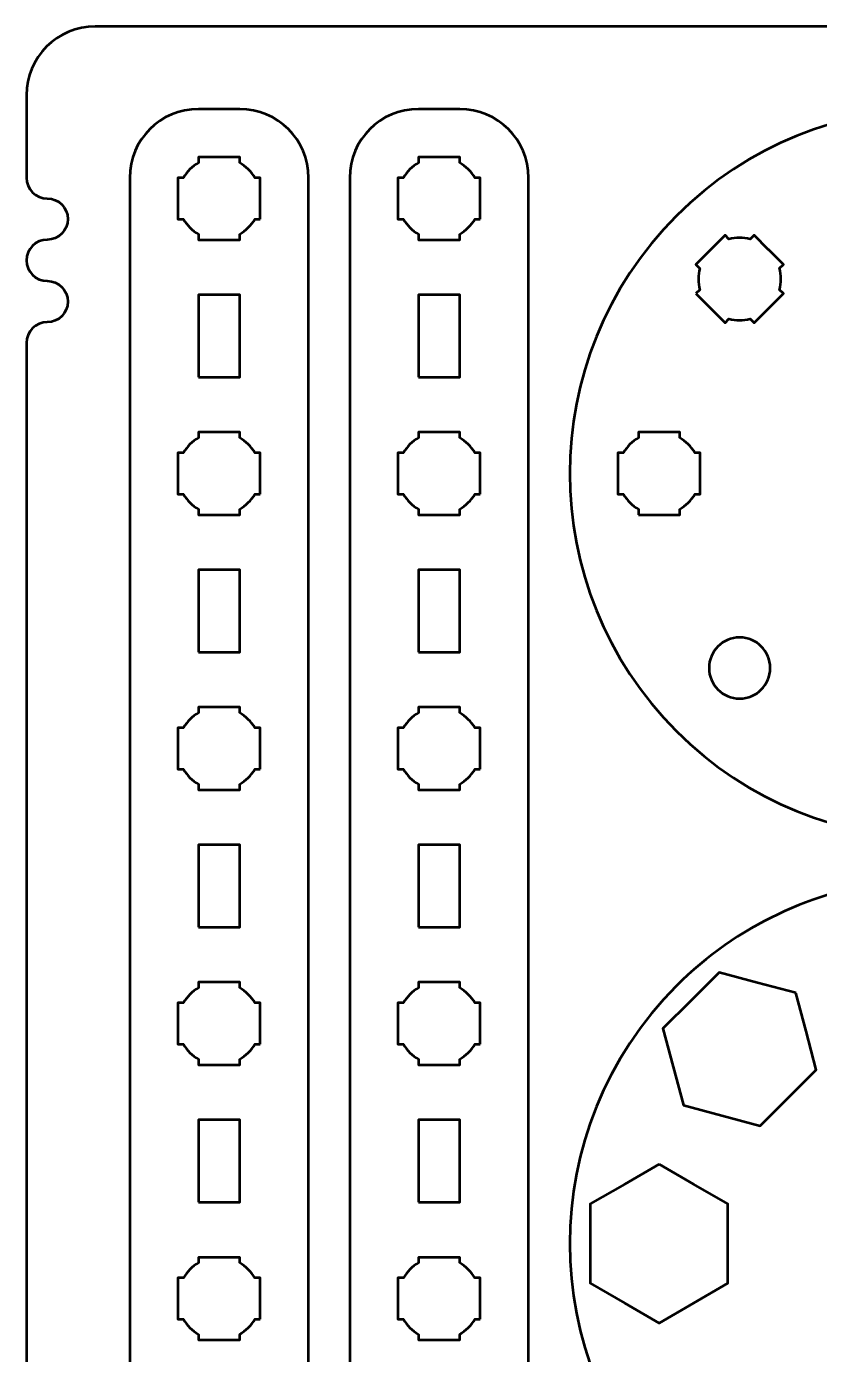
# Model space of a CAD drawing. Header units: centimetres. Extents: x -21 to 0, y -29.7 to 0.
# Drawn here: x -21 to -15.23, y -9.66 to 0 of the extents above; entities that cross this region are included whole.
import ezdxf

# ---------------------------------------------------------------- set-up
doc = ezdxf.new("R2010")
doc.units = ezdxf.units.CM
doc.header["$MEASUREMENT"] = 0
doc.layers.add('Layer 1', color=7, linetype='Continuous')

msp = doc.modelspace()

# ---------------------------------------------------------------- linework, layer by layer
at = {"layer": 'Layer 1', "color": 1, "lineweight": 53}
msp.add_open_spline([(-21.00003, -29.19995), (-21.00003, -29.19995), (-21.00003, -2.29992), (-21.00003, -2.29992), (-21.00003, -2.29992), (-21.00003, -2.21709), (-20.93286, -2.14992), (-20.85003, -2.14992), (-20.85003, -2.14992), (-20.7672, -2.14992), (-20.70003, -2.08275), (-20.70003, -1.99992), (-20.70003, -1.99992), (-20.70003, -1.91709), (-20.7672, -1.84992), (-20.85003, -1.84992), (-20.85003, -1.84992), (-20.93286, -1.84992), (-21.00003, -1.78275), (-21.00003, -1.69992), (-21.00003, -1.69992), (-21.00003, -1.61709), (-20.93286, -1.54992), (-20.85003, -1.54992), (-20.85003, -1.54992), (-20.7672, -1.54992), (-20.70003, -1.48275), (-20.70003, -1.39992), (-20.70003, -1.39992), (-20.70003, -1.31709), (-20.7672, -1.24992), (-20.85003, -1.24992), (-20.85003, -1.24992), (-20.93286, -1.24992), (-21.00003, -1.18275), (-21.00003, -1.09992), (-21.00003, -1.09992), (-21.00003, -1.09992), (-21.00003, -0.49992), (-21.00003, -0.49992), (-21.00003, -0.49992), (-21.00003, -0.22295), (-20.77694, 0.00004), (-20.49994, 0.00004), (-20.49994, 0.00004), (-20.49994, 0.00004), (-0.50008, 0.00004), (-0.50008, 0.00004), (-0.50008, 0.00004), (-0.22294, 0.00004), (0.00002, -0.22295), (0.00002, -0.49992), (0.00002, -0.49992), (0.00002, -0.49992), (0.00002, -29.19995), (0.00002, -29.19995), (0.00002, -29.19995), (0.00002, -29.47695), (-0.22294, -29.70004), (-0.50008, -29.70004), (-0.50008, -29.70004), (-0.50008, -29.70004), (-20.49994, -29.70004), (-20.49994, -29.70004), (-20.49994, -29.70004), (-20.77694, -29.70004), (-21.00003, -29.47695), (-21.00003, -29.19995)], degree=3, knots=[0, 0, 0, 0, 0.0588235, 0.0588235, 0.0588235, 0.0588235, 0.1176471, 0.1176471, 0.1176471, 0.1176471, 0.1764706, 0.1764706, 0.1764706, 0.1764706, 0.2352941, 0.2352941, 0.2352941, 0.2352941, 0.2941176, 0.2941176, 0.2941176, 0.2941176, 0.3529412, 0.3529412, 0.3529412, 0.3529412, 0.4117647, 0.4117647, 0.4117647, 0.4117647, 0.4705882, 0.4705882, 0.4705882, 0.4705882, 0.5294118, 0.5294118, 0.5294118, 0.5294118, 0.5882353, 0.5882353, 0.5882353, 0.5882353, 0.6470588, 0.6470588, 0.6470588, 0.6470588, 0.7058824, 0.7058824, 0.7058824, 0.7058824, 0.7647059, 0.7647059, 0.7647059, 0.7647059, 0.8235294, 0.8235294, 0.8235294, 0.8235294, 0.8823529, 0.8823529, 0.8823529, 0.8823529, 0.9411765, 0.9411765, 0.9411765, 0.9411765, 1, 1, 1, 1], dxfattribs=at)
at = {"layer": 'Layer 1', "color": 3, "lineweight": 53}
for points, knots in [([(-16.27383, -1.37613), (-15.23913, -0.34143), (-13.5609, -0.34143), (-12.52617, -1.37616), (-12.52617, -1.37616), (-11.49147, -2.41086), (-11.49147, -4.0891), (-12.52617, -5.1238), (-12.52617, -5.1238), (-13.5609, -6.15853), (-15.23913, -6.15853), (-16.27383, -5.12383), (-16.27383, -5.12383), (-17.30856, -4.0891), (-17.30856, -2.41086), (-16.27383, -1.37613)], [0, 0, 0, 0, 0.25, 0.25, 0.25, 0.25, 0.5, 0.5, 0.5, 0.5, 0.75, 0.75, 0.75, 0.75, 1, 1, 1, 1]), ([(-20.25007, -19.39972), (-20.25007, -19.39972), (-20.25007, -1.09979), (-20.25007, -1.09979), (-20.25007, -1.09979), (-20.25007, -0.82279), (-20.02698, -0.59969), (-19.74998, -0.59969), (-19.74998, -0.59969), (-19.74998, -0.59969), (-19.44997, -0.59969), (-19.44997, -0.59969), (-19.44997, -0.59969), (-19.17301, -0.59969), (-18.95005, -0.82279), (-18.95005, -1.09979), (-18.95005, -1.09979), (-18.95005, -1.09979), (-18.95005, -19.39972), (-18.95005, -19.39972), (-18.95005, -19.39972), (-18.95005, -19.67672), (-19.17301, -19.89981), (-19.44997, -19.89981), (-19.44997, -19.89981), (-19.44997, -19.89981), (-19.74998, -19.89981), (-19.74998, -19.89981), (-19.74998, -19.89981), (-20.02698, -19.89981), (-20.25007, -19.67672), (-20.25007, -19.39972)], [0, 0, 0, 0, 0.125, 0.125, 0.125, 0.125, 0.25, 0.25, 0.25, 0.25, 0.375, 0.375, 0.375, 0.375, 0.5, 0.5, 0.5, 0.5, 0.625, 0.625, 0.625, 0.625, 0.75, 0.75, 0.75, 0.75, 0.875, 0.875, 0.875, 0.875, 1, 1, 1, 1]), ([(-18.65007, -19.39972), (-18.65007, -19.39972), (-18.65007, -1.09979), (-18.65007, -1.09979), (-18.65007, -1.09979), (-18.65007, -0.82279), (-18.42698, -0.59969), (-18.14998, -0.59969), (-18.14998, -0.59969), (-18.14998, -0.59969), (-17.84997, -0.59969), (-17.84997, -0.59969), (-17.84997, -0.59969), (-17.57301, -0.59969), (-17.35005, -0.82279), (-17.35005, -1.09979), (-17.35005, -1.09979), (-17.35005, -1.09979), (-17.35005, -19.39972), (-17.35005, -19.39972), (-17.35005, -19.39972), (-17.35005, -19.67672), (-17.57301, -19.89981), (-17.84997, -19.89981), (-17.84997, -19.89981), (-17.84997, -19.89981), (-18.14998, -19.89981), (-18.14998, -19.89981), (-18.14998, -19.89981), (-18.42698, -19.89981), (-18.65007, -19.67672), (-18.65007, -19.39972)], [0, 0, 0, 0, 0.125, 0.125, 0.125, 0.125, 0.25, 0.25, 0.25, 0.25, 0.375, 0.375, 0.375, 0.375, 0.5, 0.5, 0.5, 0.5, 0.625, 0.625, 0.625, 0.625, 0.75, 0.75, 0.75, 0.75, 0.875, 0.875, 0.875, 0.875, 1, 1, 1, 1]), ([(-16.27379, -6.97608), (-15.83286, -6.53515), (-15.27506, -6.28229), (-14.69999, -6.21718), (-14.69999, -6.21718), (-14.69999, -6.21718), (-14.69999, -7.39992), (-14.69999, -7.39992), (-14.69999, -7.39992), (-14.69999, -7.39992), (-14.54998, -7.39992), (-14.54998, -7.39992), (-14.54998, -7.39992), (-14.54998, -7.39992), (-14.54998, -7.99986), (-14.54998, -7.99986), (-14.54998, -7.99986), (-14.54998, -7.99986), (-14.66999, -7.99986), (-14.66999, -7.99986), (-14.66999, -7.99986), (-14.66999, -7.99986), (-14.66999, -8.29986), (-14.66999, -8.29986), (-14.66999, -8.29986), (-14.66999, -8.29986), (-14.54998, -8.29986), (-14.54998, -8.29986), (-14.54998, -8.29986), (-14.54998, -8.29986), (-14.54998, -8.66485), (-14.54998, -8.66485), (-14.54998, -8.66485), (-14.54998, -8.66485), (-14.59658, -8.66485), (-14.59658, -8.66485), (-14.59658, -8.66485), (-14.64208, -8.71318), (-14.66998, -8.77826), (-14.66998, -8.84986), (-14.66998, -8.84986), (-14.66998, -8.92145), (-14.64208, -8.98653), (-14.5966, -9.03485), (-14.5966, -9.03485), (-14.5966, -9.03485), (-14.20336, -9.03485), (-14.20336, -9.03485), (-14.20336, -9.03485), (-14.15788, -8.98653), (-14.12998, -8.92145), (-14.12998, -8.84986), (-14.12998, -8.84986), (-14.12998, -8.77826), (-14.15788, -8.71318), (-14.20338, -8.66485), (-14.20338, -8.66485), (-14.20338, -8.66485), (-14.24998, -8.66485), (-14.24998, -8.66485), (-14.24998, -8.66485), (-14.24998, -8.66485), (-14.24998, -8.29986), (-14.24998, -8.29986), (-14.24998, -8.29986), (-14.24998, -8.29986), (-14.12999, -8.29986), (-14.12999, -8.29986), (-14.12999, -8.29986), (-14.12999, -8.29986), (-14.12999, -7.99986), (-14.12999, -7.99986), (-14.12999, -7.99986), (-14.12999, -7.99986), (-14.24998, -7.99986), (-14.24998, -7.99986), (-14.24998, -7.99986), (-14.24998, -7.99986), (-14.24998, -7.39992), (-14.24998, -7.39992), (-14.24998, -7.39992), (-14.24998, -7.39992), (-14.09999, -7.39992), (-14.09999, -7.39992), (-14.09999, -7.39992), (-14.09999, -7.39992), (-14.09999, -6.21716), (-14.09999, -6.21716), (-14.09999, -6.21716), (-13.52491, -6.28224), (-12.96709, -6.53515), (-12.52613, -6.97611), (-12.52613, -6.97611), (-11.49143, -8.01081), (-11.49143, -9.68905), (-12.52613, -10.72375), (-12.52613, -10.72375), (-13.56086, -11.75848), (-15.23909, -11.75848), (-16.27379, -10.72378), (-16.27379, -10.72378), (-17.30852, -9.68905), (-17.30852, -8.01081), (-16.27379, -6.97608)], [0, 0, 0, 0, 0.0384615, 0.0384615, 0.0384615, 0.0384615, 0.0769231, 0.0769231, 0.0769231, 0.0769231, 0.1153846, 0.1153846, 0.1153846, 0.1153846, 0.1538462, 0.1538462, 0.1538462, 0.1538462, 0.1923077, 0.1923077, 0.1923077, 0.1923077, 0.2307692, 0.2307692, 0.2307692, 0.2307692, 0.2692308, 0.2692308, 0.2692308, 0.2692308, 0.3076923, 0.3076923, 0.3076923, 0.3076923, 0.3461538, 0.3461538, 0.3461538, 0.3461538, 0.3846154, 0.3846154, 0.3846154, 0.3846154, 0.4230769, 0.4230769, 0.4230769, 0.4230769, 0.4615385, 0.4615385, 0.4615385, 0.4615385, 0.5, 0.5, 0.5, 0.5, 0.5384615, 0.5384615, 0.5384615, 0.5384615, 0.5769231, 0.5769231, 0.5769231, 0.5769231, 0.6153846, 0.6153846, 0.6153846, 0.6153846, 0.6538462, 0.6538462, 0.6538462, 0.6538462, 0.6923077, 0.6923077, 0.6923077, 0.6923077, 0.7307692, 0.7307692, 0.7307692, 0.7307692, 0.7692308, 0.7692308, 0.7692308, 0.7692308, 0.8076923, 0.8076923, 0.8076923, 0.8076923, 0.8461538, 0.8461538, 0.8461538, 0.8461538, 0.8846154, 0.8846154, 0.8846154, 0.8846154, 0.9230769, 0.9230769, 0.9230769, 0.9230769, 0.9615385, 0.9615385, 0.9615385, 0.9615385, 1, 1, 1, 1])]:
    msp.add_open_spline(points, degree=3, knots=knots, dxfattribs=at)
at = {"layer": 'Layer 1', "lineweight": 53}
for points, knots in [([(-19.30004, -1.39979), (-19.30004, -1.39979), (-19.34015, -1.39979), (-19.34015, -1.39979), (-19.34015, -1.39979), (-19.36647, -1.44541), (-19.4045, -1.4833), (-19.44997, -1.50961), (-19.44997, -1.50961), (-19.44997, -1.50961), (-19.44997, -1.54987), (-19.44997, -1.54987), (-19.44997, -1.54987), (-19.44997, -1.54987), (-19.60005, -1.54987), (-19.60005, -1.54987), (-19.60005, -1.54987), (-19.60005, -1.54987), (-19.74998, -1.54987), (-19.74998, -1.54987), (-19.74998, -1.54987), (-19.74998, -1.54987), (-19.74998, -1.50961), (-19.74998, -1.50961), (-19.74998, -1.50961), (-19.79559, -1.4833), (-19.83351, -1.44541), (-19.85983, -1.39979), (-19.85983, -1.39979), (-19.85983, -1.39979), (-19.90005, -1.39979), (-19.90005, -1.39979), (-19.90005, -1.39979), (-19.90005, -1.39979), (-19.90005, -1.24986), (-19.90005, -1.24986), (-19.90005, -1.24986), (-19.90005, -1.24986), (-19.90005, -1.09979), (-19.90005, -1.09979), (-19.90005, -1.09979), (-19.90005, -1.09979), (-19.85983, -1.09979), (-19.85983, -1.09979), (-19.85983, -1.09979), (-19.83351, -1.05432), (-19.79559, -1.01629), (-19.74998, -0.98997), (-19.74998, -0.98997), (-19.74998, -0.98997), (-19.74998, -0.94986), (-19.74998, -0.94986), (-19.74998, -0.94986), (-19.74998, -0.94986), (-19.60005, -0.94986), (-19.60005, -0.94986), (-19.60005, -0.94986), (-19.60005, -0.94986), (-19.44997, -0.94986), (-19.44997, -0.94986), (-19.44997, -0.94986), (-19.44997, -0.94986), (-19.44997, -0.98997), (-19.44997, -0.98997), (-19.44997, -0.98997), (-19.4045, -1.01629), (-19.36647, -1.05432), (-19.34015, -1.09979), (-19.34015, -1.09979), (-19.34015, -1.09979), (-19.30004, -1.09979), (-19.30004, -1.09979), (-19.30004, -1.09979), (-19.30004, -1.09979), (-19.30004, -1.24986), (-19.30004, -1.24986), (-19.30004, -1.24986), (-19.30004, -1.24986), (-19.30004, -1.39979), (-19.30004, -1.39979)], [0, 0, 0, 0, 0.05, 0.05, 0.05, 0.05, 0.1, 0.1, 0.1, 0.1, 0.15, 0.15, 0.15, 0.15, 0.2, 0.2, 0.2, 0.2, 0.25, 0.25, 0.25, 0.25, 0.3, 0.3, 0.3, 0.3, 0.35, 0.35, 0.35, 0.35, 0.4, 0.4, 0.4, 0.4, 0.45, 0.45, 0.45, 0.45, 0.5, 0.5, 0.5, 0.5, 0.55, 0.55, 0.55, 0.55, 0.6, 0.6, 0.6, 0.6, 0.65, 0.65, 0.65, 0.65, 0.7, 0.7, 0.7, 0.7, 0.75, 0.75, 0.75, 0.75, 0.8, 0.8, 0.8, 0.8, 0.85, 0.85, 0.85, 0.85, 0.9, 0.9, 0.9, 0.9, 0.95, 0.95, 0.95, 0.95, 1, 1, 1, 1]), ([(-17.70004, -1.39979), (-17.70004, -1.39979), (-17.74015, -1.39979), (-17.74015, -1.39979), (-17.74015, -1.39979), (-17.76647, -1.44541), (-17.8045, -1.4833), (-17.84997, -1.50961), (-17.84997, -1.50961), (-17.84997, -1.50961), (-17.84997, -1.54987), (-17.84997, -1.54987), (-17.84997, -1.54987), (-17.84997, -1.54987), (-18.00005, -1.54987), (-18.00005, -1.54987), (-18.00005, -1.54987), (-18.00005, -1.54987), (-18.14998, -1.54987), (-18.14998, -1.54987), (-18.14998, -1.54987), (-18.14998, -1.54987), (-18.14998, -1.50961), (-18.14998, -1.50961), (-18.14998, -1.50961), (-18.19559, -1.4833), (-18.23351, -1.44541), (-18.25983, -1.39979), (-18.25983, -1.39979), (-18.25983, -1.39979), (-18.30005, -1.39979), (-18.30005, -1.39979), (-18.30005, -1.39979), (-18.30005, -1.39979), (-18.30005, -1.24986), (-18.30005, -1.24986), (-18.30005, -1.24986), (-18.30005, -1.24986), (-18.30005, -1.09979), (-18.30005, -1.09979), (-18.30005, -1.09979), (-18.30005, -1.09979), (-18.25983, -1.09979), (-18.25983, -1.09979), (-18.25983, -1.09979), (-18.23351, -1.05432), (-18.19559, -1.01629), (-18.14998, -0.98997), (-18.14998, -0.98997), (-18.14998, -0.98997), (-18.14998, -0.94986), (-18.14998, -0.94986), (-18.14998, -0.94986), (-18.14998, -0.94986), (-18.00005, -0.94986), (-18.00005, -0.94986), (-18.00005, -0.94986), (-18.00005, -0.94986), (-17.84997, -0.94986), (-17.84997, -0.94986), (-17.84997, -0.94986), (-17.84997, -0.94986), (-17.84997, -0.98997), (-17.84997, -0.98997), (-17.84997, -0.98997), (-17.8045, -1.01629), (-17.76647, -1.05432), (-17.74015, -1.09979), (-17.74015, -1.09979), (-17.74015, -1.09979), (-17.70004, -1.09979), (-17.70004, -1.09979), (-17.70004, -1.09979), (-17.70004, -1.09979), (-17.70004, -1.24986), (-17.70004, -1.24986), (-17.70004, -1.24986), (-17.70004, -1.24986), (-17.70004, -1.39979), (-17.70004, -1.39979)], [0, 0, 0, 0, 0.05, 0.05, 0.05, 0.05, 0.1, 0.1, 0.1, 0.1, 0.15, 0.15, 0.15, 0.15, 0.2, 0.2, 0.2, 0.2, 0.25, 0.25, 0.25, 0.25, 0.3, 0.3, 0.3, 0.3, 0.35, 0.35, 0.35, 0.35, 0.4, 0.4, 0.4, 0.4, 0.45, 0.45, 0.45, 0.45, 0.5, 0.5, 0.5, 0.5, 0.55, 0.55, 0.55, 0.55, 0.6, 0.6, 0.6, 0.6, 0.65, 0.65, 0.65, 0.65, 0.7, 0.7, 0.7, 0.7, 0.75, 0.75, 0.75, 0.75, 0.8, 0.8, 0.8, 0.8, 0.85, 0.85, 0.85, 0.85, 0.9, 0.9, 0.9, 0.9, 0.95, 0.95, 0.95, 0.95, 1, 1, 1, 1]), ([(-16.13247, -1.94179), (-16.13247, -1.94179), (-16.10404, -1.91337), (-16.10404, -1.91337), (-16.10404, -1.91337), (-16.11761, -1.86256), (-16.11759, -1.8089), (-16.10403, -1.7581), (-16.10403, -1.7581), (-16.10403, -1.7581), (-16.13247, -1.72966), (-16.13247, -1.72966), (-16.13247, -1.72966), (-16.13247, -1.72966), (-15.92034, -1.51753), (-15.92034, -1.51753), (-15.92034, -1.51753), (-15.92034, -1.51753), (-15.89192, -1.54595), (-15.89192, -1.54595), (-15.89192, -1.54595), (-15.84111, -1.53237), (-15.78741, -1.53234), (-15.73657, -1.5459), (-15.73657, -1.5459), (-15.73657, -1.5459), (-15.70821, -1.51753), (-15.70821, -1.51753), (-15.70821, -1.51753), (-15.70821, -1.51753), (-15.60538, -1.62036), (-15.60538, -1.62036), (-15.60538, -1.62036), (-15.60538, -1.62036), (-15.60205, -1.6236), (-15.60205, -1.6236), (-15.60205, -1.6236), (-15.60205, -1.6236), (-15.59881, -1.62693), (-15.59881, -1.62693), (-15.59881, -1.62693), (-15.59881, -1.62693), (-15.49607, -1.72966), (-15.49607, -1.72966), (-15.49607, -1.72966), (-15.49607, -1.72966), (-15.52441, -1.758), (-15.52441, -1.758), (-15.52441, -1.758), (-15.51082, -1.80885), (-15.51081, -1.8626), (-15.5244, -1.91347), (-15.5244, -1.91347), (-15.5244, -1.91347), (-15.49607, -1.94179), (-15.49607, -1.94179), (-15.49607, -1.94179), (-15.49607, -1.94179), (-15.59739, -2.04311), (-15.59739, -2.04311), (-15.59739, -2.04311), (-15.59739, -2.04311), (-15.60205, -2.04788), (-15.60205, -2.04788), (-15.60205, -2.04788), (-15.60205, -2.04788), (-15.60683, -2.05255), (-15.60683, -2.05255), (-15.60683, -2.05255), (-15.60683, -2.05255), (-15.70821, -2.15393), (-15.70821, -2.15393), (-15.70821, -2.15393), (-15.70821, -2.15393), (-15.73656, -2.12557), (-15.73656, -2.12557), (-15.73656, -2.12557), (-15.7874, -2.13913), (-15.84112, -2.13913), (-15.89195, -2.12554), (-15.89195, -2.12554), (-15.89195, -2.12554), (-15.92034, -2.15393), (-15.92034, -2.15393), (-15.92034, -2.15393), (-15.92034, -2.15393), (-16.13247, -1.94179), (-16.13247, -1.94179)], [0, 0, 0, 0, 0.0454545, 0.0454545, 0.0454545, 0.0454545, 0.0909091, 0.0909091, 0.0909091, 0.0909091, 0.1363636, 0.1363636, 0.1363636, 0.1363636, 0.1818182, 0.1818182, 0.1818182, 0.1818182, 0.2272727, 0.2272727, 0.2272727, 0.2272727, 0.2727273, 0.2727273, 0.2727273, 0.2727273, 0.3181818, 0.3181818, 0.3181818, 0.3181818, 0.3636364, 0.3636364, 0.3636364, 0.3636364, 0.4090909, 0.4090909, 0.4090909, 0.4090909, 0.4545455, 0.4545455, 0.4545455, 0.4545455, 0.5, 0.5, 0.5, 0.5, 0.5454545, 0.5454545, 0.5454545, 0.5454545, 0.5909091, 0.5909091, 0.5909091, 0.5909091, 0.6363636, 0.6363636, 0.6363636, 0.6363636, 0.6818182, 0.6818182, 0.6818182, 0.6818182, 0.7272727, 0.7272727, 0.7272727, 0.7272727, 0.7727273, 0.7727273, 0.7727273, 0.7727273, 0.8181818, 0.8181818, 0.8181818, 0.8181818, 0.8636364, 0.8636364, 0.8636364, 0.8636364, 0.9090909, 0.9090909, 0.9090909, 0.9090909, 0.9545455, 0.9545455, 0.9545455, 0.9545455, 1, 1, 1, 1]), ([(-19.74998, -2.54978), (-19.74998, -2.54978), (-19.74998, -1.94977), (-19.74998, -1.94977), (-19.74998, -1.94977), (-19.74998, -1.94977), (-19.44997, -1.94977), (-19.44997, -1.94977), (-19.44997, -1.94977), (-19.44997, -1.94977), (-19.44997, -2.54978), (-19.44997, -2.54978), (-19.44997, -2.54978), (-19.44997, -2.54978), (-19.74998, -2.54978), (-19.74998, -2.54978)], [0, 0, 0, 0, 0.25, 0.25, 0.25, 0.25, 0.5, 0.5, 0.5, 0.5, 0.75, 0.75, 0.75, 0.75, 1, 1, 1, 1]), ([(-18.14998, -2.54978), (-18.14998, -2.54978), (-18.14998, -1.94977), (-18.14998, -1.94977), (-18.14998, -1.94977), (-18.14998, -1.94977), (-17.84997, -1.94977), (-17.84997, -1.94977), (-17.84997, -1.94977), (-17.84997, -1.94977), (-17.84997, -2.54978), (-17.84997, -2.54978), (-17.84997, -2.54978), (-17.84997, -2.54978), (-18.14998, -2.54978), (-18.14998, -2.54978)], [0, 0, 0, 0, 0.25, 0.25, 0.25, 0.25, 0.5, 0.5, 0.5, 0.5, 0.75, 0.75, 0.75, 0.75, 1, 1, 1, 1]), ([(-19.30004, -3.39973), (-19.30004, -3.39973), (-19.34015, -3.39973), (-19.34015, -3.39973), (-19.34015, -3.39973), (-19.36647, -3.44534), (-19.4045, -3.48326), (-19.44997, -3.50972), (-19.44997, -3.50972), (-19.44997, -3.50972), (-19.44997, -3.5498), (-19.44997, -3.5498), (-19.44997, -3.5498), (-19.44997, -3.5498), (-19.60005, -3.5498), (-19.60005, -3.5498), (-19.60005, -3.5498), (-19.60005, -3.5498), (-19.74998, -3.5498), (-19.74998, -3.5498), (-19.74998, -3.5498), (-19.74998, -3.5498), (-19.74998, -3.50972), (-19.74998, -3.50972), (-19.74998, -3.50972), (-19.79559, -3.48326), (-19.83351, -3.44534), (-19.85983, -3.39973), (-19.85983, -3.39973), (-19.85983, -3.39973), (-19.90005, -3.39973), (-19.90005, -3.39973), (-19.90005, -3.39973), (-19.90005, -3.39973), (-19.90005, -3.2498), (-19.90005, -3.2498), (-19.90005, -3.2498), (-19.90005, -3.2498), (-19.90005, -3.09972), (-19.90005, -3.09972), (-19.90005, -3.09972), (-19.90005, -3.09972), (-19.85983, -3.09972), (-19.85983, -3.09972), (-19.85983, -3.09972), (-19.83351, -3.05425), (-19.79559, -3.01636), (-19.74998, -2.9899), (-19.74998, -2.9899), (-19.74998, -2.9899), (-19.74998, -2.94979), (-19.74998, -2.94979), (-19.74998, -2.94979), (-19.74998, -2.94979), (-19.60005, -2.94979), (-19.60005, -2.94979), (-19.60005, -2.94979), (-19.60005, -2.94979), (-19.44997, -2.94979), (-19.44997, -2.94979), (-19.44997, -2.94979), (-19.44997, -2.94979), (-19.44997, -2.9899), (-19.44997, -2.9899), (-19.44997, -2.9899), (-19.4045, -3.01636), (-19.36647, -3.05425), (-19.34015, -3.09972), (-19.34015, -3.09972), (-19.34015, -3.09972), (-19.30004, -3.09972), (-19.30004, -3.09972), (-19.30004, -3.09972), (-19.30004, -3.09972), (-19.30004, -3.2498), (-19.30004, -3.2498), (-19.30004, -3.2498), (-19.30004, -3.2498), (-19.30004, -3.39973), (-19.30004, -3.39973)], [0, 0, 0, 0, 0.05, 0.05, 0.05, 0.05, 0.1, 0.1, 0.1, 0.1, 0.15, 0.15, 0.15, 0.15, 0.2, 0.2, 0.2, 0.2, 0.25, 0.25, 0.25, 0.25, 0.3, 0.3, 0.3, 0.3, 0.35, 0.35, 0.35, 0.35, 0.4, 0.4, 0.4, 0.4, 0.45, 0.45, 0.45, 0.45, 0.5, 0.5, 0.5, 0.5, 0.55, 0.55, 0.55, 0.55, 0.6, 0.6, 0.6, 0.6, 0.65, 0.65, 0.65, 0.65, 0.7, 0.7, 0.7, 0.7, 0.75, 0.75, 0.75, 0.75, 0.8, 0.8, 0.8, 0.8, 0.85, 0.85, 0.85, 0.85, 0.9, 0.9, 0.9, 0.9, 0.95, 0.95, 0.95, 0.95, 1, 1, 1, 1]), ([(-17.70004, -3.39973), (-17.70004, -3.39973), (-17.74015, -3.39973), (-17.74015, -3.39973), (-17.74015, -3.39973), (-17.76647, -3.44534), (-17.8045, -3.48326), (-17.84997, -3.50972), (-17.84997, -3.50972), (-17.84997, -3.50972), (-17.84997, -3.5498), (-17.84997, -3.5498), (-17.84997, -3.5498), (-17.84997, -3.5498), (-18.00005, -3.5498), (-18.00005, -3.5498), (-18.00005, -3.5498), (-18.00005, -3.5498), (-18.14998, -3.5498), (-18.14998, -3.5498), (-18.14998, -3.5498), (-18.14998, -3.5498), (-18.14998, -3.50972), (-18.14998, -3.50972), (-18.14998, -3.50972), (-18.19559, -3.48326), (-18.23351, -3.44534), (-18.25983, -3.39973), (-18.25983, -3.39973), (-18.25983, -3.39973), (-18.30005, -3.39973), (-18.30005, -3.39973), (-18.30005, -3.39973), (-18.30005, -3.39973), (-18.30005, -3.2498), (-18.30005, -3.2498), (-18.30005, -3.2498), (-18.30005, -3.2498), (-18.30005, -3.09972), (-18.30005, -3.09972), (-18.30005, -3.09972), (-18.30005, -3.09972), (-18.25983, -3.09972), (-18.25983, -3.09972), (-18.25983, -3.09972), (-18.23351, -3.05425), (-18.19559, -3.01636), (-18.14998, -2.9899), (-18.14998, -2.9899), (-18.14998, -2.9899), (-18.14998, -2.94979), (-18.14998, -2.94979), (-18.14998, -2.94979), (-18.14998, -2.94979), (-18.00005, -2.94979), (-18.00005, -2.94979), (-18.00005, -2.94979), (-18.00005, -2.94979), (-17.84997, -2.94979), (-17.84997, -2.94979), (-17.84997, -2.94979), (-17.84997, -2.94979), (-17.84997, -2.9899), (-17.84997, -2.9899), (-17.84997, -2.9899), (-17.8045, -3.01636), (-17.76647, -3.05425), (-17.74015, -3.09972), (-17.74015, -3.09972), (-17.74015, -3.09972), (-17.70004, -3.09972), (-17.70004, -3.09972), (-17.70004, -3.09972), (-17.70004, -3.09972), (-17.70004, -3.2498), (-17.70004, -3.2498), (-17.70004, -3.2498), (-17.70004, -3.2498), (-17.70004, -3.39973), (-17.70004, -3.39973)], [0, 0, 0, 0, 0.05, 0.05, 0.05, 0.05, 0.1, 0.1, 0.1, 0.1, 0.15, 0.15, 0.15, 0.15, 0.2, 0.2, 0.2, 0.2, 0.25, 0.25, 0.25, 0.25, 0.3, 0.3, 0.3, 0.3, 0.35, 0.35, 0.35, 0.35, 0.4, 0.4, 0.4, 0.4, 0.45, 0.45, 0.45, 0.45, 0.5, 0.5, 0.5, 0.5, 0.55, 0.55, 0.55, 0.55, 0.6, 0.6, 0.6, 0.6, 0.65, 0.65, 0.65, 0.65, 0.7, 0.7, 0.7, 0.7, 0.75, 0.75, 0.75, 0.75, 0.8, 0.8, 0.8, 0.8, 0.85, 0.85, 0.85, 0.85, 0.9, 0.9, 0.9, 0.9, 0.95, 0.95, 0.95, 0.95, 1, 1, 1, 1]), ([(-16.55006, -3.54994), (-16.55006, -3.54994), (-16.55006, -3.50974), (-16.55006, -3.50974), (-16.55006, -3.50974), (-16.59558, -3.48341), (-16.63351, -3.44545), (-16.65984, -3.39994), (-16.65984, -3.39994), (-16.65984, -3.39994), (-16.70006, -3.39994), (-16.70006, -3.39994), (-16.70006, -3.39994), (-16.70006, -3.39994), (-16.70006, -3.09994), (-16.70006, -3.09994), (-16.70006, -3.09994), (-16.70006, -3.09994), (-16.65987, -3.09994), (-16.65987, -3.09994), (-16.65987, -3.09994), (-16.63354, -3.05441), (-16.59559, -3.01642), (-16.55006, -2.99006), (-16.55006, -2.99006), (-16.55006, -2.99006), (-16.55006, -2.94994), (-16.55006, -2.94994), (-16.55006, -2.94994), (-16.55006, -2.94994), (-16.40464, -2.94994), (-16.40464, -2.94994), (-16.40464, -2.94994), (-16.40464, -2.94994), (-16.39999, -2.94988), (-16.39999, -2.94988), (-16.39999, -2.94988), (-16.39999, -2.94988), (-16.39535, -2.94994), (-16.39535, -2.94994), (-16.39535, -2.94994), (-16.39535, -2.94994), (-16.25006, -2.94994), (-16.25006, -2.94994), (-16.25006, -2.94994), (-16.25006, -2.94994), (-16.25006, -2.99001), (-16.25006, -2.99001), (-16.25006, -2.99001), (-16.20449, -3.01636), (-16.16648, -3.05436), (-16.14012, -3.09994), (-16.14012, -3.09994), (-16.14012, -3.09994), (-16.10006, -3.09994), (-16.10006, -3.09994), (-16.10006, -3.09994), (-16.10006, -3.09994), (-16.10006, -3.24322), (-16.10006, -3.24322), (-16.10006, -3.24322), (-16.10006, -3.24322), (-16.09998, -3.24989), (-16.09998, -3.24989), (-16.09998, -3.24989), (-16.09998, -3.24989), (-16.10006, -3.25657), (-16.10006, -3.25657), (-16.10006, -3.25657), (-16.10006, -3.25657), (-16.10006, -3.39994), (-16.10006, -3.39994), (-16.10006, -3.39994), (-16.10006, -3.39994), (-16.14016, -3.39994), (-16.14016, -3.39994), (-16.14016, -3.39994), (-16.16652, -3.44548), (-16.20451, -3.48346), (-16.25006, -3.50979), (-16.25006, -3.50979), (-16.25006, -3.50979), (-16.25006, -3.54994), (-16.25006, -3.54994), (-16.25006, -3.54994), (-16.25006, -3.54994), (-16.55006, -3.54994), (-16.55006, -3.54994)], [0, 0, 0, 0, 0.0454545, 0.0454545, 0.0454545, 0.0454545, 0.0909091, 0.0909091, 0.0909091, 0.0909091, 0.1363636, 0.1363636, 0.1363636, 0.1363636, 0.1818182, 0.1818182, 0.1818182, 0.1818182, 0.2272727, 0.2272727, 0.2272727, 0.2272727, 0.2727273, 0.2727273, 0.2727273, 0.2727273, 0.3181818, 0.3181818, 0.3181818, 0.3181818, 0.3636364, 0.3636364, 0.3636364, 0.3636364, 0.4090909, 0.4090909, 0.4090909, 0.4090909, 0.4545455, 0.4545455, 0.4545455, 0.4545455, 0.5, 0.5, 0.5, 0.5, 0.5454545, 0.5454545, 0.5454545, 0.5454545, 0.5909091, 0.5909091, 0.5909091, 0.5909091, 0.6363636, 0.6363636, 0.6363636, 0.6363636, 0.6818182, 0.6818182, 0.6818182, 0.6818182, 0.7272727, 0.7272727, 0.7272727, 0.7272727, 0.7727273, 0.7727273, 0.7727273, 0.7727273, 0.8181818, 0.8181818, 0.8181818, 0.8181818, 0.8636364, 0.8636364, 0.8636364, 0.8636364, 0.9090909, 0.9090909, 0.9090909, 0.9090909, 0.9545455, 0.9545455, 0.9545455, 0.9545455, 1, 1, 1, 1]), ([(-19.74998, -4.54971), (-19.74998, -4.54971), (-19.74998, -3.94971), (-19.74998, -3.94971), (-19.74998, -3.94971), (-19.74998, -3.94971), (-19.44997, -3.94971), (-19.44997, -3.94971), (-19.44997, -3.94971), (-19.44997, -3.94971), (-19.44997, -4.54971), (-19.44997, -4.54971), (-19.44997, -4.54971), (-19.44997, -4.54971), (-19.74998, -4.54971), (-19.74998, -4.54971)], [0, 0, 0, 0, 0.25, 0.25, 0.25, 0.25, 0.5, 0.5, 0.5, 0.5, 0.75, 0.75, 0.75, 0.75, 1, 1, 1, 1]), ([(-18.14998, -4.54971), (-18.14998, -4.54971), (-18.14998, -3.94971), (-18.14998, -3.94971), (-18.14998, -3.94971), (-18.14998, -3.94971), (-17.84997, -3.94971), (-17.84997, -3.94971), (-17.84997, -3.94971), (-17.84997, -3.94971), (-17.84997, -4.54971), (-17.84997, -4.54971), (-17.84997, -4.54971), (-17.84997, -4.54971), (-18.14998, -4.54971), (-18.14998, -4.54971)], [0, 0, 0, 0, 0.25, 0.25, 0.25, 0.25, 0.5, 0.5, 0.5, 0.5, 0.75, 0.75, 0.75, 0.75, 1, 1, 1, 1]), ([(-15.81425, -4.44167), (-15.69138, -4.44167), (-15.59175, -4.54131), (-15.59175, -4.66418), (-15.59175, -4.66418), (-15.59175, -4.78704), (-15.69138, -4.88668), (-15.81425, -4.88668), (-15.81425, -4.88668), (-15.93711, -4.88668), (-16.03675, -4.78704), (-16.03675, -4.66418), (-16.03675, -4.66418), (-16.03675, -4.54131), (-15.93711, -4.44167), (-15.81425, -4.44167)], [0, 0, 0, 0, 0.25, 0.25, 0.25, 0.25, 0.5, 0.5, 0.5, 0.5, 0.75, 0.75, 0.75, 0.75, 1, 1, 1, 1]), ([(-19.30004, -5.39984), (-19.30004, -5.39984), (-19.34015, -5.39984), (-19.34015, -5.39984), (-19.34015, -5.39984), (-19.36647, -5.44531), (-19.4045, -5.48334), (-19.44997, -5.50965), (-19.44997, -5.50965), (-19.44997, -5.50965), (-19.44997, -5.54977), (-19.44997, -5.54977), (-19.44997, -5.54977), (-19.44997, -5.54977), (-19.60005, -5.54977), (-19.60005, -5.54977), (-19.60005, -5.54977), (-19.60005, -5.54977), (-19.74998, -5.54977), (-19.74998, -5.54977), (-19.74998, -5.54977), (-19.74998, -5.54977), (-19.74998, -5.50965), (-19.74998, -5.50965), (-19.74998, -5.50965), (-19.79559, -5.48334), (-19.83351, -5.44531), (-19.85983, -5.39984), (-19.85983, -5.39984), (-19.85983, -5.39984), (-19.90005, -5.39984), (-19.90005, -5.39984), (-19.90005, -5.39984), (-19.90005, -5.39984), (-19.90005, -5.24976), (-19.90005, -5.24976), (-19.90005, -5.24976), (-19.90005, -5.24976), (-19.90005, -5.09983), (-19.90005, -5.09983), (-19.90005, -5.09983), (-19.90005, -5.09983), (-19.85983, -5.09983), (-19.85983, -5.09983), (-19.85983, -5.09983), (-19.83351, -5.05422), (-19.79559, -5.01633), (-19.74998, -4.98998), (-19.74998, -4.98998), (-19.74998, -4.98998), (-19.74998, -4.94976), (-19.74998, -4.94976), (-19.74998, -4.94976), (-19.74998, -4.94976), (-19.60005, -4.94976), (-19.60005, -4.94976), (-19.60005, -4.94976), (-19.60005, -4.94976), (-19.44997, -4.94976), (-19.44997, -4.94976), (-19.44997, -4.94976), (-19.44997, -4.94976), (-19.44997, -4.98998), (-19.44997, -4.98998), (-19.44997, -4.98998), (-19.4045, -5.01633), (-19.36647, -5.05422), (-19.34015, -5.09983), (-19.34015, -5.09983), (-19.34015, -5.09983), (-19.30004, -5.09983), (-19.30004, -5.09983), (-19.30004, -5.09983), (-19.30004, -5.09983), (-19.30004, -5.24976), (-19.30004, -5.24976), (-19.30004, -5.24976), (-19.30004, -5.24976), (-19.30004, -5.39984), (-19.30004, -5.39984)], [0, 0, 0, 0, 0.05, 0.05, 0.05, 0.05, 0.1, 0.1, 0.1, 0.1, 0.15, 0.15, 0.15, 0.15, 0.2, 0.2, 0.2, 0.2, 0.25, 0.25, 0.25, 0.25, 0.3, 0.3, 0.3, 0.3, 0.35, 0.35, 0.35, 0.35, 0.4, 0.4, 0.4, 0.4, 0.45, 0.45, 0.45, 0.45, 0.5, 0.5, 0.5, 0.5, 0.55, 0.55, 0.55, 0.55, 0.6, 0.6, 0.6, 0.6, 0.65, 0.65, 0.65, 0.65, 0.7, 0.7, 0.7, 0.7, 0.75, 0.75, 0.75, 0.75, 0.8, 0.8, 0.8, 0.8, 0.85, 0.85, 0.85, 0.85, 0.9, 0.9, 0.9, 0.9, 0.95, 0.95, 0.95, 0.95, 1, 1, 1, 1]), ([(-17.70004, -5.39984), (-17.70004, -5.39984), (-17.74015, -5.39984), (-17.74015, -5.39984), (-17.74015, -5.39984), (-17.76647, -5.44531), (-17.8045, -5.48334), (-17.84997, -5.50965), (-17.84997, -5.50965), (-17.84997, -5.50965), (-17.84997, -5.54977), (-17.84997, -5.54977), (-17.84997, -5.54977), (-17.84997, -5.54977), (-18.00005, -5.54977), (-18.00005, -5.54977), (-18.00005, -5.54977), (-18.00005, -5.54977), (-18.14998, -5.54977), (-18.14998, -5.54977), (-18.14998, -5.54977), (-18.14998, -5.54977), (-18.14998, -5.50965), (-18.14998, -5.50965), (-18.14998, -5.50965), (-18.19559, -5.48334), (-18.23351, -5.44531), (-18.25983, -5.39984), (-18.25983, -5.39984), (-18.25983, -5.39984), (-18.30005, -5.39984), (-18.30005, -5.39984), (-18.30005, -5.39984), (-18.30005, -5.39984), (-18.30005, -5.24976), (-18.30005, -5.24976), (-18.30005, -5.24976), (-18.30005, -5.24976), (-18.30005, -5.09983), (-18.30005, -5.09983), (-18.30005, -5.09983), (-18.30005, -5.09983), (-18.25983, -5.09983), (-18.25983, -5.09983), (-18.25983, -5.09983), (-18.23351, -5.05422), (-18.19559, -5.01633), (-18.14998, -4.98998), (-18.14998, -4.98998), (-18.14998, -4.98998), (-18.14998, -4.94976), (-18.14998, -4.94976), (-18.14998, -4.94976), (-18.14998, -4.94976), (-18.00005, -4.94976), (-18.00005, -4.94976), (-18.00005, -4.94976), (-18.00005, -4.94976), (-17.84997, -4.94976), (-17.84997, -4.94976), (-17.84997, -4.94976), (-17.84997, -4.94976), (-17.84997, -4.98998), (-17.84997, -4.98998), (-17.84997, -4.98998), (-17.8045, -5.01633), (-17.76647, -5.05422), (-17.74015, -5.09983), (-17.74015, -5.09983), (-17.74015, -5.09983), (-17.70004, -5.09983), (-17.70004, -5.09983), (-17.70004, -5.09983), (-17.70004, -5.09983), (-17.70004, -5.24976), (-17.70004, -5.24976), (-17.70004, -5.24976), (-17.70004, -5.24976), (-17.70004, -5.39984), (-17.70004, -5.39984)], [0, 0, 0, 0, 0.05, 0.05, 0.05, 0.05, 0.1, 0.1, 0.1, 0.1, 0.15, 0.15, 0.15, 0.15, 0.2, 0.2, 0.2, 0.2, 0.25, 0.25, 0.25, 0.25, 0.3, 0.3, 0.3, 0.3, 0.35, 0.35, 0.35, 0.35, 0.4, 0.4, 0.4, 0.4, 0.45, 0.45, 0.45, 0.45, 0.5, 0.5, 0.5, 0.5, 0.55, 0.55, 0.55, 0.55, 0.6, 0.6, 0.6, 0.6, 0.65, 0.65, 0.65, 0.65, 0.7, 0.7, 0.7, 0.7, 0.75, 0.75, 0.75, 0.75, 0.8, 0.8, 0.8, 0.8, 0.85, 0.85, 0.85, 0.85, 0.9, 0.9, 0.9, 0.9, 0.95, 0.95, 0.95, 0.95, 1, 1, 1, 1]), ([(-19.74998, -6.54979), (-19.74998, -6.54979), (-19.74998, -5.94978), (-19.74998, -5.94978), (-19.74998, -5.94978), (-19.74998, -5.94978), (-19.44997, -5.94978), (-19.44997, -5.94978), (-19.44997, -5.94978), (-19.44997, -5.94978), (-19.44997, -6.54979), (-19.44997, -6.54979), (-19.44997, -6.54979), (-19.44997, -6.54979), (-19.74998, -6.54979), (-19.74998, -6.54979)], [0, 0, 0, 0, 0.25, 0.25, 0.25, 0.25, 0.5, 0.5, 0.5, 0.5, 0.75, 0.75, 0.75, 0.75, 1, 1, 1, 1]), ([(-18.14998, -6.54979), (-18.14998, -6.54979), (-18.14998, -5.94978), (-18.14998, -5.94978), (-18.14998, -5.94978), (-18.14998, -5.94978), (-17.84997, -5.94978), (-17.84997, -5.94978), (-17.84997, -5.94978), (-17.84997, -5.94978), (-17.84997, -6.54979), (-17.84997, -6.54979), (-17.84997, -6.54979), (-17.84997, -6.54979), (-18.14998, -6.54979), (-18.14998, -6.54979)], [0, 0, 0, 0, 0.25, 0.25, 0.25, 0.25, 0.5, 0.5, 0.5, 0.5, 0.75, 0.75, 0.75, 0.75, 1, 1, 1, 1]), ([(-19.30004, -7.39977), (-19.30004, -7.39977), (-19.34015, -7.39977), (-19.34015, -7.39977), (-19.34015, -7.39977), (-19.36647, -7.44538), (-19.4045, -7.48327), (-19.44997, -7.50959), (-19.44997, -7.50959), (-19.44997, -7.50959), (-19.44997, -7.54984), (-19.44997, -7.54984), (-19.44997, -7.54984), (-19.44997, -7.54984), (-19.60005, -7.54984), (-19.60005, -7.54984), (-19.60005, -7.54984), (-19.60005, -7.54984), (-19.74998, -7.54984), (-19.74998, -7.54984), (-19.74998, -7.54984), (-19.74998, -7.54984), (-19.74998, -7.50959), (-19.74998, -7.50959), (-19.74998, -7.50959), (-19.79559, -7.48327), (-19.83351, -7.44538), (-19.85983, -7.39977), (-19.85983, -7.39977), (-19.85983, -7.39977), (-19.90005, -7.39977), (-19.90005, -7.39977), (-19.90005, -7.39977), (-19.90005, -7.39977), (-19.90005, -7.24984), (-19.90005, -7.24984), (-19.90005, -7.24984), (-19.90005, -7.24984), (-19.90005, -7.09977), (-19.90005, -7.09977), (-19.90005, -7.09977), (-19.90005, -7.09977), (-19.85983, -7.09977), (-19.85983, -7.09977), (-19.85983, -7.09977), (-19.83351, -7.05429), (-19.79559, -7.01626), (-19.74998, -6.98995), (-19.74998, -6.98995), (-19.74998, -6.98995), (-19.74998, -6.94983), (-19.74998, -6.94983), (-19.74998, -6.94983), (-19.74998, -6.94983), (-19.60005, -6.94983), (-19.60005, -6.94983), (-19.60005, -6.94983), (-19.60005, -6.94983), (-19.44997, -6.94983), (-19.44997, -6.94983), (-19.44997, -6.94983), (-19.44997, -6.94983), (-19.44997, -6.98995), (-19.44997, -6.98995), (-19.44997, -6.98995), (-19.4045, -7.01626), (-19.36647, -7.05429), (-19.34015, -7.09977), (-19.34015, -7.09977), (-19.34015, -7.09977), (-19.30004, -7.09977), (-19.30004, -7.09977), (-19.30004, -7.09977), (-19.30004, -7.09977), (-19.30004, -7.24984), (-19.30004, -7.24984), (-19.30004, -7.24984), (-19.30004, -7.24984), (-19.30004, -7.39977), (-19.30004, -7.39977)], [0, 0, 0, 0, 0.05, 0.05, 0.05, 0.05, 0.1, 0.1, 0.1, 0.1, 0.15, 0.15, 0.15, 0.15, 0.2, 0.2, 0.2, 0.2, 0.25, 0.25, 0.25, 0.25, 0.3, 0.3, 0.3, 0.3, 0.35, 0.35, 0.35, 0.35, 0.4, 0.4, 0.4, 0.4, 0.45, 0.45, 0.45, 0.45, 0.5, 0.5, 0.5, 0.5, 0.55, 0.55, 0.55, 0.55, 0.6, 0.6, 0.6, 0.6, 0.65, 0.65, 0.65, 0.65, 0.7, 0.7, 0.7, 0.7, 0.75, 0.75, 0.75, 0.75, 0.8, 0.8, 0.8, 0.8, 0.85, 0.85, 0.85, 0.85, 0.9, 0.9, 0.9, 0.9, 0.95, 0.95, 0.95, 0.95, 1, 1, 1, 1]), ([(-17.70004, -7.39977), (-17.70004, -7.39977), (-17.74015, -7.39977), (-17.74015, -7.39977), (-17.74015, -7.39977), (-17.76647, -7.44538), (-17.8045, -7.48327), (-17.84997, -7.50959), (-17.84997, -7.50959), (-17.84997, -7.50959), (-17.84997, -7.54984), (-17.84997, -7.54984), (-17.84997, -7.54984), (-17.84997, -7.54984), (-18.00005, -7.54984), (-18.00005, -7.54984), (-18.00005, -7.54984), (-18.00005, -7.54984), (-18.14998, -7.54984), (-18.14998, -7.54984), (-18.14998, -7.54984), (-18.14998, -7.54984), (-18.14998, -7.50959), (-18.14998, -7.50959), (-18.14998, -7.50959), (-18.19559, -7.48327), (-18.23351, -7.44538), (-18.25983, -7.39977), (-18.25983, -7.39977), (-18.25983, -7.39977), (-18.30005, -7.39977), (-18.30005, -7.39977), (-18.30005, -7.39977), (-18.30005, -7.39977), (-18.30005, -7.24984), (-18.30005, -7.24984), (-18.30005, -7.24984), (-18.30005, -7.24984), (-18.30005, -7.09977), (-18.30005, -7.09977), (-18.30005, -7.09977), (-18.30005, -7.09977), (-18.25983, -7.09977), (-18.25983, -7.09977), (-18.25983, -7.09977), (-18.23351, -7.05429), (-18.19559, -7.01626), (-18.14998, -6.98995), (-18.14998, -6.98995), (-18.14998, -6.98995), (-18.14998, -6.94983), (-18.14998, -6.94983), (-18.14998, -6.94983), (-18.14998, -6.94983), (-18.00005, -6.94983), (-18.00005, -6.94983), (-18.00005, -6.94983), (-18.00005, -6.94983), (-17.84997, -6.94983), (-17.84997, -6.94983), (-17.84997, -6.94983), (-17.84997, -6.94983), (-17.84997, -6.98995), (-17.84997, -6.98995), (-17.84997, -6.98995), (-17.8045, -7.01626), (-17.76647, -7.05429), (-17.74015, -7.09977), (-17.74015, -7.09977), (-17.74015, -7.09977), (-17.70004, -7.09977), (-17.70004, -7.09977), (-17.70004, -7.09977), (-17.70004, -7.09977), (-17.70004, -7.24984), (-17.70004, -7.24984), (-17.70004, -7.24984), (-17.70004, -7.24984), (-17.70004, -7.39977), (-17.70004, -7.39977)], [0, 0, 0, 0, 0.05, 0.05, 0.05, 0.05, 0.1, 0.1, 0.1, 0.1, 0.15, 0.15, 0.15, 0.15, 0.2, 0.2, 0.2, 0.2, 0.25, 0.25, 0.25, 0.25, 0.3, 0.3, 0.3, 0.3, 0.35, 0.35, 0.35, 0.35, 0.4, 0.4, 0.4, 0.4, 0.45, 0.45, 0.45, 0.45, 0.5, 0.5, 0.5, 0.5, 0.55, 0.55, 0.55, 0.55, 0.6, 0.6, 0.6, 0.6, 0.65, 0.65, 0.65, 0.65, 0.7, 0.7, 0.7, 0.7, 0.75, 0.75, 0.75, 0.75, 0.8, 0.8, 0.8, 0.8, 0.85, 0.85, 0.85, 0.85, 0.9, 0.9, 0.9, 0.9, 0.95, 0.95, 0.95, 0.95, 1, 1, 1, 1]), ([(-15.40595, -7.02746), (-15.40595, -7.02746), (-15.33124, -7.3063), (-15.33124, -7.3063), (-15.33124, -7.3063), (-15.33124, -7.3063), (-15.25652, -7.58514), (-15.25652, -7.58514), (-15.25652, -7.58514), (-15.25652, -7.58514), (-15.46065, -7.78926), (-15.46065, -7.78926), (-15.46065, -7.78926), (-15.46065, -7.78926), (-15.66477, -7.99339), (-15.66477, -7.99339), (-15.66477, -7.99339), (-15.66477, -7.99339), (-15.94361, -7.91867), (-15.94361, -7.91867), (-15.94361, -7.91867), (-15.94361, -7.91867), (-16.22245, -7.84396), (-16.22245, -7.84396), (-16.22245, -7.84396), (-16.22245, -7.84396), (-16.29716, -7.56512), (-16.29716, -7.56512), (-16.29716, -7.56512), (-16.29716, -7.56512), (-16.37188, -7.28628), (-16.37188, -7.28628), (-16.37188, -7.28628), (-16.37188, -7.28628), (-16.16775, -7.08216), (-16.16775, -7.08216), (-16.16775, -7.08216), (-16.16775, -7.08216), (-15.96363, -6.87803), (-15.96363, -6.87803), (-15.96363, -6.87803), (-15.96363, -6.87803), (-15.68479, -6.95275), (-15.68479, -6.95275), (-15.68479, -6.95275), (-15.68479, -6.95275), (-15.40595, -7.02746), (-15.40595, -7.02746)], [0, 0, 0, 0, 0.0833333, 0.0833333, 0.0833333, 0.0833333, 0.1666667, 0.1666667, 0.1666667, 0.1666667, 0.25, 0.25, 0.25, 0.25, 0.3333333, 0.3333333, 0.3333333, 0.3333333, 0.4166667, 0.4166667, 0.4166667, 0.4166667, 0.5, 0.5, 0.5, 0.5, 0.5833333, 0.5833333, 0.5833333, 0.5833333, 0.6666667, 0.6666667, 0.6666667, 0.6666667, 0.75, 0.75, 0.75, 0.75, 0.8333333, 0.8333333, 0.8333333, 0.8333333, 0.9166667, 0.9166667, 0.9166667, 0.9166667, 1, 1, 1, 1]), ([(-19.74998, -8.54975), (-19.74998, -8.54975), (-19.74998, -7.94975), (-19.74998, -7.94975), (-19.74998, -7.94975), (-19.74998, -7.94975), (-19.44997, -7.94975), (-19.44997, -7.94975), (-19.44997, -7.94975), (-19.44997, -7.94975), (-19.44997, -8.54975), (-19.44997, -8.54975), (-19.44997, -8.54975), (-19.44997, -8.54975), (-19.74998, -8.54975), (-19.74998, -8.54975)], [0, 0, 0, 0, 0.25, 0.25, 0.25, 0.25, 0.5, 0.5, 0.5, 0.5, 0.75, 0.75, 0.75, 0.75, 1, 1, 1, 1]), ([(-18.14998, -8.54975), (-18.14998, -8.54975), (-18.14998, -7.94975), (-18.14998, -7.94975), (-18.14998, -7.94975), (-18.14998, -7.94975), (-17.84997, -7.94975), (-17.84997, -7.94975), (-17.84997, -7.94975), (-17.84997, -7.94975), (-17.84997, -8.54975), (-17.84997, -8.54975), (-17.84997, -8.54975), (-17.84997, -8.54975), (-18.14998, -8.54975), (-18.14998, -8.54975)], [0, 0, 0, 0, 0.25, 0.25, 0.25, 0.25, 0.5, 0.5, 0.5, 0.5, 0.75, 0.75, 0.75, 0.75, 1, 1, 1, 1]), ([(-16.39999, -8.27257), (-16.39999, -8.27257), (-16.14999, -8.41691), (-16.14999, -8.41691), (-16.14999, -8.41691), (-16.14999, -8.41691), (-15.89999, -8.56125), (-15.89999, -8.56125), (-15.89999, -8.56125), (-15.89999, -8.56125), (-15.89999, -8.84992), (-15.89999, -8.84992), (-15.89999, -8.84992), (-15.89999, -8.84992), (-15.89999, -9.1386), (-15.89999, -9.1386), (-15.89999, -9.1386), (-15.89999, -9.1386), (-16.14999, -9.28294), (-16.14999, -9.28294), (-16.14999, -9.28294), (-16.14999, -9.28294), (-16.39999, -9.42727), (-16.39999, -9.42727), (-16.39999, -9.42727), (-16.39999, -9.42727), (-16.64998, -9.28294), (-16.64998, -9.28294), (-16.64998, -9.28294), (-16.64998, -9.28294), (-16.89999, -9.1386), (-16.89999, -9.1386), (-16.89999, -9.1386), (-16.89999, -9.1386), (-16.89999, -8.84992), (-16.89999, -8.84992), (-16.89999, -8.84992), (-16.89999, -8.84992), (-16.89999, -8.56125), (-16.89999, -8.56125), (-16.89999, -8.56125), (-16.89999, -8.56125), (-16.64998, -8.41691), (-16.64998, -8.41691), (-16.64998, -8.41691), (-16.64998, -8.41691), (-16.39999, -8.27257), (-16.39999, -8.27257)], [0, 0, 0, 0, 0.0833333, 0.0833333, 0.0833333, 0.0833333, 0.1666667, 0.1666667, 0.1666667, 0.1666667, 0.25, 0.25, 0.25, 0.25, 0.3333333, 0.3333333, 0.3333333, 0.3333333, 0.4166667, 0.4166667, 0.4166667, 0.4166667, 0.5, 0.5, 0.5, 0.5, 0.5833333, 0.5833333, 0.5833333, 0.5833333, 0.6666667, 0.6666667, 0.6666667, 0.6666667, 0.75, 0.75, 0.75, 0.75, 0.8333333, 0.8333333, 0.8333333, 0.8333333, 0.9166667, 0.9166667, 0.9166667, 0.9166667, 1, 1, 1, 1]), ([(-19.30004, -9.39984), (-19.30004, -9.39984), (-19.34015, -9.39984), (-19.34015, -9.39984), (-19.34015, -9.39984), (-19.36647, -9.44531), (-19.4045, -9.48324), (-19.44997, -9.5097), (-19.44997, -9.5097), (-19.44997, -9.5097), (-19.44997, -9.54977), (-19.44997, -9.54977), (-19.44997, -9.54977), (-19.44997, -9.54977), (-19.60005, -9.54977), (-19.60005, -9.54977), (-19.60005, -9.54977), (-19.60005, -9.54977), (-19.74998, -9.54977), (-19.74998, -9.54977), (-19.74998, -9.54977), (-19.74998, -9.54977), (-19.74998, -9.5097), (-19.74998, -9.5097), (-19.74998, -9.5097), (-19.79559, -9.48324), (-19.83351, -9.44531), (-19.85983, -9.39984), (-19.85983, -9.39984), (-19.85983, -9.39984), (-19.90005, -9.39984), (-19.90005, -9.39984), (-19.90005, -9.39984), (-19.90005, -9.39984), (-19.90005, -9.24977), (-19.90005, -9.24977), (-19.90005, -9.24977), (-19.90005, -9.24977), (-19.90005, -9.09984), (-19.90005, -9.09984), (-19.90005, -9.09984), (-19.90005, -9.09984), (-19.85983, -9.09984), (-19.85983, -9.09984), (-19.85983, -9.09984), (-19.83351, -9.05426), (-19.79559, -9.01634), (-19.74998, -8.98988), (-19.74998, -8.98988), (-19.74998, -8.98988), (-19.74998, -8.9498), (-19.74998, -8.9498), (-19.74998, -8.9498), (-19.74998, -8.9498), (-19.60005, -8.9498), (-19.60005, -8.9498), (-19.60005, -8.9498), (-19.60005, -8.9498), (-19.44997, -8.9498), (-19.44997, -8.9498), (-19.44997, -8.9498), (-19.44997, -8.9498), (-19.44997, -8.98988), (-19.44997, -8.98988), (-19.44997, -8.98988), (-19.4045, -9.01634), (-19.36647, -9.05426), (-19.34015, -9.09984), (-19.34015, -9.09984), (-19.34015, -9.09984), (-19.30004, -9.09984), (-19.30004, -9.09984), (-19.30004, -9.09984), (-19.30004, -9.09984), (-19.30004, -9.24977), (-19.30004, -9.24977), (-19.30004, -9.24977), (-19.30004, -9.24977), (-19.30004, -9.39984), (-19.30004, -9.39984)], [0, 0, 0, 0, 0.05, 0.05, 0.05, 0.05, 0.1, 0.1, 0.1, 0.1, 0.15, 0.15, 0.15, 0.15, 0.2, 0.2, 0.2, 0.2, 0.25, 0.25, 0.25, 0.25, 0.3, 0.3, 0.3, 0.3, 0.35, 0.35, 0.35, 0.35, 0.4, 0.4, 0.4, 0.4, 0.45, 0.45, 0.45, 0.45, 0.5, 0.5, 0.5, 0.5, 0.55, 0.55, 0.55, 0.55, 0.6, 0.6, 0.6, 0.6, 0.65, 0.65, 0.65, 0.65, 0.7, 0.7, 0.7, 0.7, 0.75, 0.75, 0.75, 0.75, 0.8, 0.8, 0.8, 0.8, 0.85, 0.85, 0.85, 0.85, 0.9, 0.9, 0.9, 0.9, 0.95, 0.95, 0.95, 0.95, 1, 1, 1, 1]), ([(-17.70004, -9.39984), (-17.70004, -9.39984), (-17.74015, -9.39984), (-17.74015, -9.39984), (-17.74015, -9.39984), (-17.76647, -9.44531), (-17.8045, -9.48324), (-17.84997, -9.5097), (-17.84997, -9.5097), (-17.84997, -9.5097), (-17.84997, -9.54977), (-17.84997, -9.54977), (-17.84997, -9.54977), (-17.84997, -9.54977), (-18.00005, -9.54977), (-18.00005, -9.54977), (-18.00005, -9.54977), (-18.00005, -9.54977), (-18.14998, -9.54977), (-18.14998, -9.54977), (-18.14998, -9.54977), (-18.14998, -9.54977), (-18.14998, -9.5097), (-18.14998, -9.5097), (-18.14998, -9.5097), (-18.19559, -9.48324), (-18.23351, -9.44531), (-18.25983, -9.39984), (-18.25983, -9.39984), (-18.25983, -9.39984), (-18.30005, -9.39984), (-18.30005, -9.39984), (-18.30005, -9.39984), (-18.30005, -9.39984), (-18.30005, -9.24977), (-18.30005, -9.24977), (-18.30005, -9.24977), (-18.30005, -9.24977), (-18.30005, -9.09984), (-18.30005, -9.09984), (-18.30005, -9.09984), (-18.30005, -9.09984), (-18.25983, -9.09984), (-18.25983, -9.09984), (-18.25983, -9.09984), (-18.23351, -9.05426), (-18.19559, -9.01634), (-18.14998, -8.98988), (-18.14998, -8.98988), (-18.14998, -8.98988), (-18.14998, -8.9498), (-18.14998, -8.9498), (-18.14998, -8.9498), (-18.14998, -8.9498), (-18.00005, -8.9498), (-18.00005, -8.9498), (-18.00005, -8.9498), (-18.00005, -8.9498), (-17.84997, -8.9498), (-17.84997, -8.9498), (-17.84997, -8.9498), (-17.84997, -8.9498), (-17.84997, -8.98988), (-17.84997, -8.98988), (-17.84997, -8.98988), (-17.8045, -9.01634), (-17.76647, -9.05426), (-17.74015, -9.09984), (-17.74015, -9.09984), (-17.74015, -9.09984), (-17.70004, -9.09984), (-17.70004, -9.09984), (-17.70004, -9.09984), (-17.70004, -9.09984), (-17.70004, -9.24977), (-17.70004, -9.24977), (-17.70004, -9.24977), (-17.70004, -9.24977), (-17.70004, -9.39984), (-17.70004, -9.39984)], [0, 0, 0, 0, 0.05, 0.05, 0.05, 0.05, 0.1, 0.1, 0.1, 0.1, 0.15, 0.15, 0.15, 0.15, 0.2, 0.2, 0.2, 0.2, 0.25, 0.25, 0.25, 0.25, 0.3, 0.3, 0.3, 0.3, 0.35, 0.35, 0.35, 0.35, 0.4, 0.4, 0.4, 0.4, 0.45, 0.45, 0.45, 0.45, 0.5, 0.5, 0.5, 0.5, 0.55, 0.55, 0.55, 0.55, 0.6, 0.6, 0.6, 0.6, 0.65, 0.65, 0.65, 0.65, 0.7, 0.7, 0.7, 0.7, 0.75, 0.75, 0.75, 0.75, 0.8, 0.8, 0.8, 0.8, 0.85, 0.85, 0.85, 0.85, 0.9, 0.9, 0.9, 0.9, 0.95, 0.95, 0.95, 0.95, 1, 1, 1, 1])]:
    msp.add_open_spline(points, degree=3, knots=knots, dxfattribs=at)

doc.saveas('drawing.dxf')
